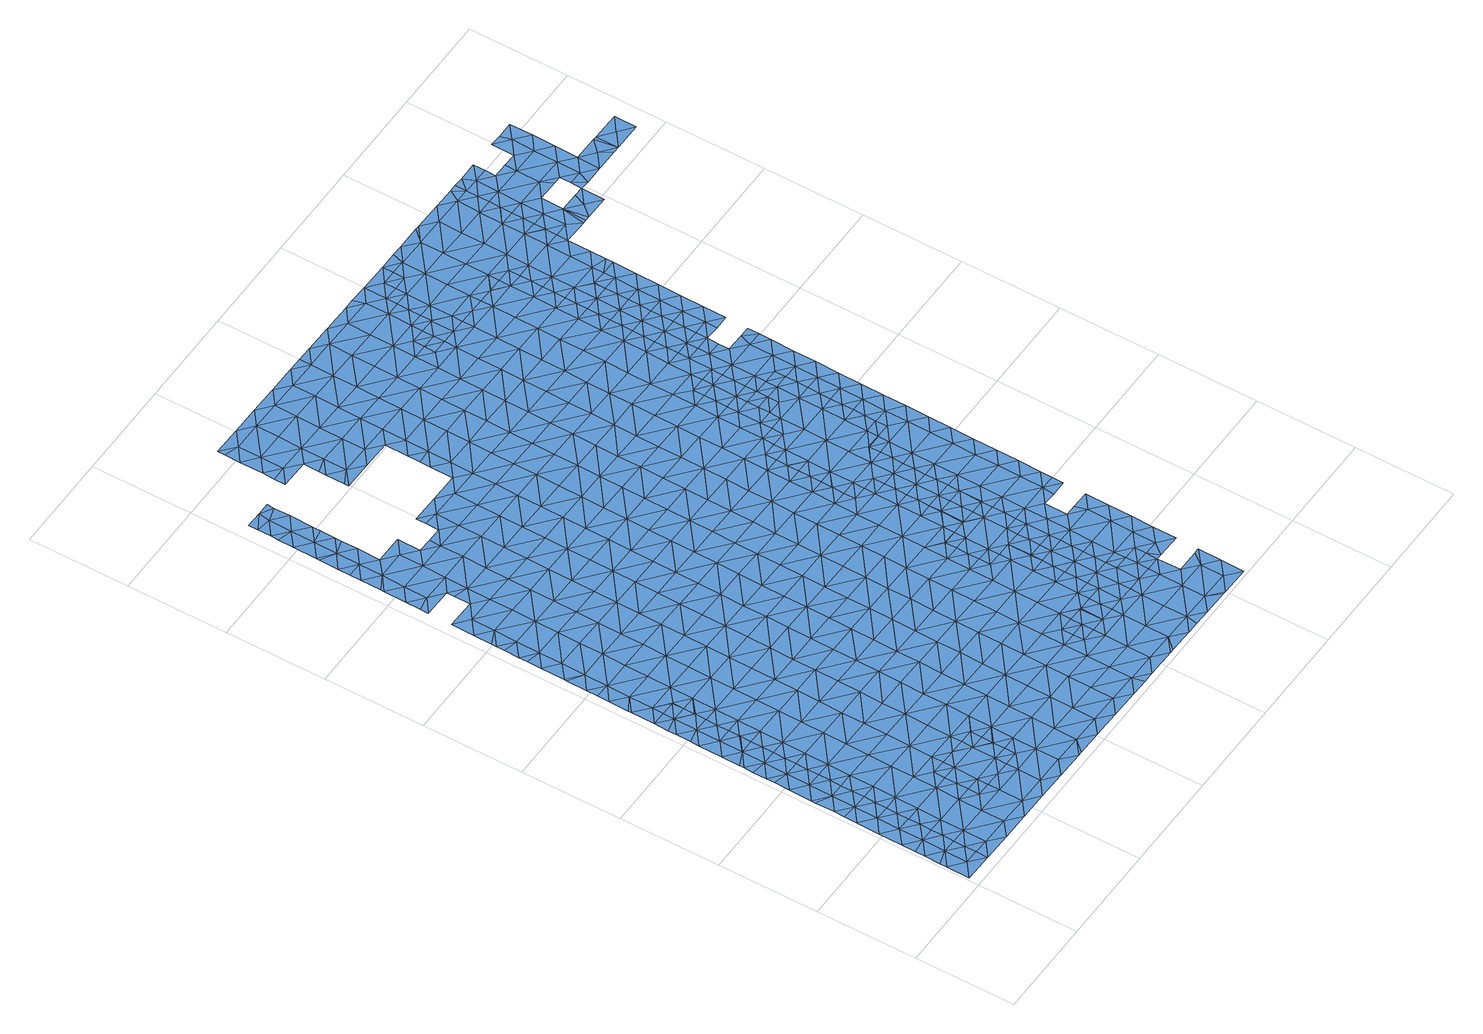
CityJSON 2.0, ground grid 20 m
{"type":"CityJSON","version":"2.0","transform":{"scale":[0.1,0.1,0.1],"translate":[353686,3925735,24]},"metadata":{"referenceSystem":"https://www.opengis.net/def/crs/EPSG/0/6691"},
"CityObjects":{
"waterbody1":{"type":"WaterBody","attributes":{"name":"4","class":"1140","function":"1","WaterBodyRiverFloodingRiskAttribute.description":"6","WaterBodyRiverFloodingRiskAttribute.rankOrg":"1","WaterBodyRiverFloodingRiskAttribute.adminType":"2","WaterBodyRiverFloodingRiskAttribute.scale":"L1"},"geometry":[{"type":"MultiSurface","lod":"1","boundaries":[[[0,1,2]],[[2,3,0]],[[3,4,0]],[[5,6,7]],[[5,1,6]],[[1,0,6]],[[8,7,6]],[[9,7,8]],[[10,9,8]],[[11,6,0]],[[12,13,14]],[[12,10,8]],[[14,10,12]],[[0,4,11]],[[6,15,8]],[[16,17,18]],[[17,13,12]],[[16,13,17]],[[19,11,4]],[[20,15,6]],[[6,11,20]],[[8,21,12]],[[22,23,24]],[[22,18,23]],[[18,17,23]],[[21,17,12]],[[23,25,24]],[[26,24,25]],[[27,20,11]],[[28,26,25]],[[19,27,11]],[[8,15,21]],[[29,23,17]],[[21,30,17]],[[31,32,33]],[[31,28,32]],[[20,34,15]],[[28,25,32]],[[29,25,23]],[[27,35,20]],[[36,33,37]],[[38,39,15]],[[15,39,21]],[[20,35,34]],[[33,32,37]],[[29,17,30]],[[40,36,37]],[[15,34,38]],[[41,32,25]],[[29,41,25]],[[27,19,42]],[[43,40,37]],[[44,40,43]],[[45,46,21]],[[45,21,39]],[[47,44,43]],[[30,21,46]],[[48,37,32]],[[49,34,35]],[[50,51,52]],[[53,54,55]],[[55,47,53]],[[53,56,54]],[[42,57,27]],[[47,43,53]],[[46,58,30]],[[51,59,60]],[[52,61,50]],[[27,62,35]],[[53,63,56]],[[35,64,49]],[[32,41,65]],[[63,66,67]],[[67,56,63]],[[58,68,30]],[[48,32,65]],[[43,37,48]],[[69,60,59]],[[51,50,59]],[[61,70,50]],[[71,58,46]],[[29,30,68]],[[69,72,73]],[[43,74,53]],[[75,76,77]],[[76,66,63]],[[75,66,76]],[[73,72,78]],[[72,69,59]],[[41,29,68]],[[79,65,41]],[[27,57,62]],[[80,81,77]],[[82,50,70]],[[64,35,62]],[[42,83,57]],[[84,59,50]],[[85,43,48]],[[53,74,63]],[[80,82,86]],[[84,50,82]],[[80,77,76]],[[86,81,80]],[[71,87,58]],[[88,78,89]],[[78,72,89]],[[90,64,62]],[[91,72,59]],[[92,88,89]],[[43,85,74]],[[63,93,76]],[[41,68,79]],[[79,94,65]],[[65,95,48]],[[92,96,97]],[[84,82,80]],[[94,95,65]],[[98,62,57]],[[99,57,83]],[[92,89,96]],[[100,58,87]],[[62,101,90]],[[102,80,76]],[[103,89,72]],[[63,74,93]],[[99,98,57]],[[100,87,104]],[[59,84,91]],[[68,58,100]],[[105,106,107]],[[85,48,95]],[[105,97,106]],[[108,79,68]],[[109,100,104]],[[97,96,106]],[[110,103,72]],[[80,102,84]],[[111,99,83]],[[76,93,112]],[[62,98,101]],[[72,91,110]],[[108,94,79]],[[113,107,106]],[[114,107,113]],[[115,85,95]],[[116,114,113]],[[74,117,93]],[[68,100,118]],[[76,112,102]],[[74,85,117]],[[84,119,91]],[[109,120,100]],[[96,89,121]],[[96,122,106]],[[108,68,118]],[[123,124,125]],[[123,116,124]],[[98,126,101]],[[117,85,115]],[[127,126,128]],[[116,113,124]],[[121,89,103]],[[121,122,96]],[[93,129,112]],[[127,101,126]],[[130,131,125]],[[128,132,133]],[[84,102,134]],[[135,98,99]],[[111,135,99]],[[106,136,113]],[[137,138,94]],[[126,132,128]],[[130,125,124]],[[132,139,140]],[[110,91,119]],[[95,138,115]],[[141,103,110]],[[142,100,120]],[[100,143,118]],[[136,124,113]],[[140,133,132]],[[94,108,137]],[[84,134,119]],[[95,94,138]],[[93,117,129]],[[112,144,102]],[[145,135,111]],[[142,120,139]],[[146,126,98]],[[130,147,131]],[[118,143,108]],[[148,117,115]],[[149,112,129]],[[136,106,122]],[[142,139,132]],[[150,130,124]],[[151,121,103]],[[152,153,154]],[[110,119,141]],[[146,132,126]],[[143,100,142]],[[155,98,135]],[[154,153,156]],[[157,148,115]],[[144,112,149]],[[144,158,102]],[[157,115,138]],[[159,151,103]],[[117,148,129]],[[108,160,137]],[[150,124,136]],[[134,102,158]],[[135,145,161]],[[146,98,155]],[[103,141,159]],[[153,162,156]],[[163,160,108]],[[156,162,164]],[[152,165,153]],[[119,134,158]],[[146,166,132]],[[132,167,142]],[[122,121,151]],[[168,149,129]],[[108,143,163]],[[137,169,138]],[[130,170,147]],[[171,141,119]],[[164,172,173]],[[122,174,136]],[[170,130,150]],[[172,175,173]],[[162,172,164]],[[151,174,122]],[[176,168,129]],[[177,171,119]],[[176,129,148]],[[177,119,158]],[[141,171,159]],[[155,135,178]],[[147,179,180]],[[135,161,178]],[[143,142,167]],[[172,181,175]],[[157,138,169]],[[182,146,155]],[[132,166,167]],[[144,149,168]],[[143,183,163]],[[184,181,185]],[[137,160,169]],[[157,186,148]],[[184,175,181]],[[147,170,179]],[[187,188,136]],[[165,180,179]],[[188,170,150]],[[189,178,161]],[[162,153,190]],[[191,151,159]],[[192,172,162]],[[144,193,158]],[[153,165,190]],[[136,174,187]],[[150,136,188]],[[194,155,178]],[[146,182,166]],[[195,176,148]],[[190,192,162]],[[196,160,163]],[[186,157,169]],[[197,181,172]],[[198,199,200]],[[199,185,181]],[[143,167,183]],[[198,185,199]],[[165,179,190]],[[201,179,170]],[[144,168,202]],[[182,155,194]],[[159,171,203]],[[204,205,200]],[[206,196,163]],[[177,158,193]],[[160,196,169]],[[195,148,186]],[[182,207,166]],[[166,208,167]],[[204,200,199]],[[174,151,191]],[[163,183,206]],[[144,202,193]],[[159,203,191]],[[174,209,187]],[[201,170,188]],[[177,210,171]],[[207,208,166]],[[211,172,192]],[[199,181,212]],[[204,213,205]],[[197,172,211]],[[181,197,212]],[[214,215,176]],[[167,208,183]],[[216,178,189]],[[210,203,171]],[[214,176,195]],[[217,213,218]],[[219,202,168]],[[217,205,213]],[[220,221,179]],[[199,222,204]],[[209,174,191]],[[168,176,215]],[[194,178,216]],[[177,193,223]],[[220,179,201]],[[224,199,212]],[[186,169,225]],[[226,182,194]],[[190,179,221]],[[219,193,202]],[[227,211,192]],[[210,177,223]],[[199,224,222]],[[183,228,206]],[[229,218,213]],[[230,218,229]],[[169,196,225]],[[192,190,221]],[[204,231,213]],[[232,204,222]],[[229,233,230]],[[187,209,234]],[[188,187,235]],[[236,194,216]],[[237,227,192]],[[238,230,233]],[[231,204,232]],[[197,211,239]],[[182,240,207]],[[241,242,203]],[[195,243,214]],[[183,208,244]],[[168,215,219]],[[235,187,234]],[[245,229,213]],[[201,188,235]],[[186,225,246]],[[195,186,243]],[[216,189,247]],[[193,248,223]],[[226,194,236]],[[239,211,227]],[[201,249,220]],[[203,210,241]],[[237,192,221]],[[191,203,242]],[[228,183,244]],[[245,213,231]],[[228,250,206]],[[243,186,246]],[[207,240,208]],[[196,250,225]],[[251,215,214]],[[196,206,250]],[[209,252,234]],[[193,219,253]],[[249,201,235]],[[233,229,254]],[[209,191,252]],[[254,229,245]],[[249,255,220]],[[182,226,240]],[[220,256,221]],[[257,227,237]],[[258,216,247]],[[210,223,248]],[[252,191,242]],[[208,259,244]],[[193,253,248]],[[250,260,225]],[[210,261,241]],[[233,254,262]],[[256,237,221]],[[214,243,263]],[[236,216,258]],[[264,226,236]],[[252,265,234]],[[234,266,235]],[[267,208,240]],[[219,215,251]],[[268,242,241]],[[214,263,251]],[[244,269,228]],[[246,225,270]],[[256,220,255]],[[246,271,243]],[[257,237,272]],[[210,248,261]],[[258,247,273]],[[261,268,241]],[[259,208,267]],[[259,269,244]],[[264,236,258]],[[274,272,237]],[[253,219,275]],[[276,250,228]],[[225,260,270]],[[249,235,266]],[[277,255,249]],[[219,251,275]],[[234,265,266]],[[253,278,248]],[[240,226,279]],[[263,243,271]],[[240,280,267]],[[237,256,274]],[[258,273,281]],[[282,278,253]],[[250,276,260]],[[226,264,279]],[[246,270,271]],[[252,242,283]],[[263,284,251]],[[253,275,282]],[[285,264,258]],[[277,249,266]],[[248,286,261]],[[281,285,258]],[[242,268,283]],[[274,287,272]],[[228,269,276]],[[278,286,248]],[[288,272,287]],[[240,279,280]],[[289,275,251]],[[290,288,287]],[[261,286,268]],[[291,274,256]],[[263,271,284]],[[284,292,251]],[[265,293,266]],[[294,255,277]],[[295,296,267]],[[252,283,297]],[[265,252,293]],[[256,255,291]],[[292,289,251]],[[259,296,269]],[[267,280,295]],[[259,267,296]],[[293,252,297]],[[275,289,282]],[[260,276,298]],[[270,260,299]],[[279,300,280]],[[301,277,266]],[[279,264,302]],[[255,294,291]],[[286,303,268]],[[268,304,283]],[[274,305,287]],[[302,264,285]],[[299,260,298]],[[291,305,274]],[[269,306,276]],[[290,287,307]],[[296,306,269]],[[308,309,310]],[[271,270,311]],[[285,281,312]],[[313,314,280]],[[315,266,293]],[[316,310,309]],[[317,308,310]],[[282,318,278]],[[277,301,294]],[[279,319,300]],[[313,280,300]],[[319,279,302]],[[311,270,299]],[[295,280,314]],[[320,292,284]],[[321,298,276]],[[317,322,323]],[[297,283,304]],[[324,282,289]],[[301,266,315]],[[278,318,286]],[[268,303,304]],[[284,271,320]],[[325,293,297]],[[326,327,328]],[[317,310,322]],[[329,291,294]],[[330,287,305]],[[331,332,323]],[[314,333,295]],[[285,334,302]],[[307,287,330]],[[320,271,311]],[[328,327,335]],[[336,300,319]],[[337,325,297]],[[338,289,292]],[[276,306,339]],[[332,331,340]],[[282,324,318]],[[341,329,294]],[[286,342,303]],[[329,305,291]],[[337,297,304]],[[343,327,326]],[[344,334,312]],[[341,294,301]],[[318,342,286]],[[323,322,331]],[[285,312,334]],[[296,295,333]],[[316,345,310]],[[346,319,302]],[[347,338,292]],[[338,324,289]],[[276,339,321]],[[330,348,307]],[[349,336,319]],[[350,351,316]],[[347,292,320]],[[350,335,351]],[[296,352,306]],[[315,293,325]],[[299,298,353]],[[354,330,305]],[[335,327,351]],[[355,301,315]],[[314,356,333]],[[303,357,304]],[[322,310,345]],[[358,340,331]],[[359,302,334]],[[353,298,321]],[[353,360,299]],[[329,354,305]],[[361,357,303]],[[296,333,362]],[[355,341,301]],[[361,303,342]],[[311,299,360]],[[334,344,363]],[[364,315,325]],[[338,365,324]],[[316,351,345]],[[346,302,359]],[[356,366,333]],[[339,306,352]],[[349,319,346]],[[296,362,352]],[[318,324,365]],[[339,367,321]],[[368,342,318]],[[369,327,343]],[[370,358,331]],[[366,371,333]],[[337,304,357]],[[372,347,320]],[[322,345,373]],[[331,322,370]],[[355,315,364]],[[320,311,374]],[[337,375,325]],[[330,376,348]],[[365,368,318]],[[357,375,337]],[[371,377,333]],[[378,353,321]],[[351,379,345]],[[330,354,376]],[[322,373,370]],[[380,349,346]],[[381,361,342]],[[351,327,379]],[[311,360,374]],[[347,372,338]],[[339,352,367]],[[367,378,321]],[[359,334,382]],[[368,381,342]],[[334,363,382]],[[329,383,354]],[[362,333,377]],[[375,384,325]],[[325,385,364]],[[386,346,359]],[[341,355,387]],[[327,369,379]],[[329,341,383]],[[348,388,389]],[[362,390,352]],[[391,380,346]],[[343,392,369]],[[353,393,360]],[[394,357,361]],[[320,374,372]],[[395,365,338]],[[348,376,388]],[[370,396,358]],[[363,397,382]],[[398,399,389]],[[341,387,383]],[[381,394,361]],[[371,400,377]],[[354,401,376]],[[402,359,382]],[[383,401,354]],[[386,391,346]],[[399,398,403]],[[398,389,388]],[[345,379,404]],[[362,377,390]],[[373,345,405]],[[390,406,352]],[[353,378,393]],[[360,407,374]],[[408,378,367]],[[397,409,382]],[[338,372,410]],[[325,384,385]],[[386,359,402]],[[411,387,355]],[[400,412,377]],[[405,345,404]],[[370,373,405]],[[406,413,352]],[[355,364,414]],[[415,379,369]],[[407,372,374]],[[401,416,376]],[[403,417,392]],[[376,418,388]],[[419,369,392]],[[413,408,367]],[[338,410,395]],[[367,352,413]],[[414,364,385]],[[414,411,355]],[[420,381,368]],[[411,383,387]],[[360,393,421]],[[403,398,417]],[[408,422,378]],[[423,393,378]],[[375,424,384]],[[425,426,377]],[[377,426,390]],[[368,365,427]],[[419,415,369]],[[425,377,412]],[[409,428,382]],[[357,394,429]],[[422,423,378]],[[375,357,424]],[[370,430,396]],[[379,415,404]],[[431,391,386]],[[420,394,381]],[[360,421,407]],[[419,392,417]],[[370,405,430]],[[365,395,427]],[[426,432,390]],[[433,401,383]],[[357,429,424]],[[407,434,372]],[[418,376,416]],[[435,386,402]],[[432,436,390]],[[437,438,393]],[[439,417,398]],[[437,393,423]],[[406,390,440]],[[410,372,434]],[[398,388,441]],[[402,382,435]],[[421,393,438]],[[404,442,405]],[[386,443,431]],[[444,445,384]],[[446,408,413]],[[447,428,409]],[[440,390,436]],[[368,427,420]],[[438,448,421]],[[441,388,418]],[[449,450,406]],[[420,451,394]],[[394,452,429]],[[384,424,444]],[[453,396,430]],[[385,384,445]],[[382,428,435]],[[406,440,449]],[[383,411,433]],[[433,454,401]],[[455,443,386]],[[413,406,450]],[[395,410,456]],[[448,457,421]],[[417,458,419]],[[421,457,407]],[[404,415,459]],[[456,410,434]],[[414,385,445]],[[395,460,427]],[[413,461,446]],[[416,401,454]],[[450,461,413]],[[439,398,441]],[[458,415,419]],[[430,405,442]],[[455,386,435]],[[414,462,411]],[[447,463,428]],[[404,459,442]],[[464,420,427]],[[465,434,407]],[[460,395,456]],[[466,461,450]],[[394,451,452]],[[418,416,467]],[[460,464,427]],[[468,433,411]],[[463,469,428]],[[470,459,415]],[[424,429,471]],[[414,445,472]],[[417,439,458]],[[448,473,457]],[[416,454,467]],[[474,443,455]],[[453,430,475]],[[444,424,471]],[[430,442,475]],[[462,414,472]],[[468,454,433]],[[407,457,476]],[[429,452,471]],[[444,477,445]],[[461,466,478]],[[479,439,441]],[[464,480,420]],[[420,481,451]],[[482,483,484]],[[466,485,478]],[[455,435,486]],[[473,487,457]],[[470,415,458]],[[478,488,461]],[[456,434,465]],[[418,467,489]],[[441,418,479]],[[435,428,490]],[[480,481,420]],[[407,476,465]],[[455,491,474]],[[460,456,492]],[[468,411,462]],[[493,469,463]],[[494,452,451]],[[495,467,454]],[[496,476,457]],[[490,428,469]],[[497,484,498]],[[444,471,477]],[[499,453,475]],[[485,500,478]],[[418,489,479]],[[477,501,445]],[[484,483,498]],[[502,496,457]],[[503,504,460]],[[468,495,454]],[[486,435,490]],[[498,505,497]],[[455,486,491]],[[442,506,475]],[[502,457,487]],[[439,507,458]],[[460,492,503]],[[459,470,508]],[[442,459,506]],[[509,505,510]],[[511,456,465]],[[472,445,501]],[[464,460,504]],[[509,497,505]],[[505,512,510]],[[492,456,511]],[[513,487,514]],[[500,515,478]],[[516,465,476]],[[517,462,472]],[[507,470,458]],[[483,518,498]],[[506,459,508]],[[519,480,464]],[[520,516,476]],[[502,487,513]],[[488,478,515]],[[464,504,521]],[[495,522,467]],[[523,519,464]],[[505,524,512]],[[490,525,486]],[[476,496,520]],[[439,479,526]],[[523,464,521]],[[494,451,481]],[[527,490,469]],[[528,529,491]],[[471,452,494]],[[530,524,500]],[[493,527,469]],[[530,512,524]],[[531,492,511]],[[532,472,501]],[[516,533,465]],[[513,514,534]],[[535,508,470]],[[518,536,498]],[[533,537,465]],[[439,526,507]],[[514,538,534]],[[539,540,480]],[[489,467,541]],[[480,542,481]],[[524,543,500]],[[539,480,519]],[[499,475,544]],[[529,545,518]],[[500,543,515]],[[511,465,537]],[[475,506,544]],[[468,462,517]],[[546,525,490]],[[547,513,534]],[[548,495,468]],[[529,528,545]],[[549,531,511]],[[541,550,489]],[[472,532,517]],[[537,551,511]],[[536,552,498]],[[471,494,553]],[[467,522,541]],[[477,471,554]],[[480,540,542]],[[477,555,501]],[[556,494,481]],[[479,550,526]],[[551,549,511]],[[538,557,534]],[[535,470,507]],[[517,548,468]],[[545,536,518]],[[490,527,546]],[[558,556,481]],[[479,489,550]],[[543,559,515]],[[558,481,542]],[[535,560,508]],[[505,498,552]],[[508,561,506]],[[554,555,477]],[[528,562,545]],[[499,544,563]],[[564,547,534]],[[565,515,559]],[[471,553,554]],[[566,507,526]],[[557,564,534]],[[524,567,543]],[[568,565,559]],[[524,505,552]],[[552,569,524]],[[532,501,555]],[[570,571,572]],[[564,557,573]],[[522,495,574]],[[571,568,559]],[[570,568,571]],[[545,575,536]],[[576,494,556]],[[561,508,560]],[[555,577,532]],[[532,578,517]],[[579,543,567]],[[563,544,580]],[[495,548,574]],[[574,581,522]],[[522,582,541]],[[545,562,575]],[[559,543,579]],[[526,550,566]],[[567,524,569]],[[553,494,576]],[[544,506,583]],[[573,584,564]],[[577,578,532]],[[573,572,584]],[[584,572,571]],[[536,585,552]],[[535,507,586]],[[569,587,567]],[[586,507,566]],[[588,564,584]],[[579,589,559]],[[506,561,583]],[[576,556,590]],[[536,575,585]],[[559,589,571]],[[580,544,583]],[[584,591,588]],[[535,592,560]],[[593,555,554]],[[594,569,552]],[[595,591,596]],[[597,566,550]],[[595,588,591]],[[592,561,560]],[[553,576,598]],[[522,581,582]],[[554,553,593]],[[599,584,571]],[[600,535,586]],[[548,517,601]],[[548,602,574]],[[550,541,597]],[[552,585,594]],[[603,589,579]],[[590,604,576]],[[569,605,587]],[[591,606,596]],[[593,553,598]],[[601,517,578]],[[601,602,548]],[[607,606,608]],[[607,596,606]],[[609,583,561]],[[541,582,597]],[[605,569,594]],[[535,600,592]],[[610,611,576]],[[599,571,589]],[[566,612,586]],[[584,613,591]],[[610,576,604]],[[577,555,614]],[[599,613,584]],[[580,583,615]],[[581,574,602]],[[598,576,611]],[[616,582,581]],[[617,618,619]],[[614,555,593]],[[577,620,578]],[[617,608,618]],[[603,621,589]],[[608,606,618]],[[600,586,622]],[[609,561,592]],[[566,597,623]],[[591,624,606]],[[625,598,611]],[[593,598,626]],[[627,628,600]],[[600,628,592]],[[620,577,614]],[[629,619,630]],[[616,581,602]],[[631,632,589]],[[589,632,599]],[[583,633,615]],[[600,622,627]],[[634,635,636]],[[626,598,625]],[[566,623,612]],[[637,614,593]],[[619,618,630]],[[634,629,630]],[[589,621,631]],[[638,618,606]],[[622,586,612]],[[639,637,593]],[[639,593,626]],[[583,609,633]],[[601,578,640]],[[591,613,624]],[[624,638,606]],[[641,613,599]],[[635,634,630]],[[632,641,599]],[[628,642,592]],[[578,620,640]],[[643,609,592]],[[625,611,644]],[[582,616,645]],[[597,582,646]],[[647,622,612]],[[648,649,614]],[[611,650,644]],[[648,614,637]],[[651,652,601]],[[618,653,630]],[[620,614,649]],[[623,597,646]],[[602,652,616]],[[654,625,644]],[[643,633,609]],[[582,645,646]],[[613,655,624]],[[623,656,612]],[[601,640,651]],[[602,601,652]],[[657,653,618]],[[635,630,658]],[[613,641,655]],[[659,640,620]],[[650,660,644]],[[615,633,661]],[[649,659,620]],[[618,638,657]],[[642,628,662]],[[663,660,650]],[[643,592,642]],[[644,660,654]],[[664,645,616]],[[647,612,665]],[[624,666,638]],[[630,653,658]],[[666,624,655]],[[623,646,656]],[[667,659,649]],[[660,668,654]],[[669,664,616]],[[612,670,665]],[[662,671,642]],[[669,616,652]],[[670,612,656]],[[638,672,657]],[[673,633,643]],[[645,674,646]],[[672,638,666]],[[661,633,673]],[[667,675,659]],[[671,662,676]],[[664,674,645]],[[674,656,646]],[[677,678,642]],[[679,680,681]],[[642,678,643]],[[677,642,671]],[[679,658,680]],[[672,682,657]],[[673,683,661]],[[640,659,684]],[[651,640,685]],[[658,653,680]],[[686,665,670]],[[653,657,682]],[[675,687,659]],[[688,669,652]],[[689,690,643]],[[640,684,685]],[[691,681,692]],[[643,678,689]],[[693,668,694]],[[652,651,688]],[[681,680,692]],[[695,691,692]],[[673,643,690]],[[674,696,656]],[[656,697,670]],[[698,686,670]],[[699,693,694]],[[700,653,682]],[[668,701,694]],[[680,653,700]],[[694,702,699]],[[696,697,656]],[[684,659,703]],[[651,685,688]],[[659,687,703]],[[704,695,692]],[[705,695,704]],[[683,673,706]],[[700,707,680]],[[708,699,702]],[[709,685,684]],[[697,698,670]],[[710,705,704]],[[673,690,706]],[[687,708,702]],[[701,711,694]],[[712,709,684]],[[692,680,707]],[[712,684,703]],[[664,669,713]],[[687,714,703]],[[664,715,674]],[[716,710,704]],[[717,710,716]],[[669,688,713]],[[713,715,664]],[[709,718,685]],[[719,717,716]],[[720,721,690]],[[687,702,714]],[[718,722,685]],[[685,722,688]],[[711,723,694]],[[704,692,724]],[[692,707,724]],[[706,690,721]],[[694,723,702]],[[725,726,711]],[[727,716,704]],[[674,728,696]],[[726,719,716]],[[725,719,726]],[[729,703,714]],[[722,730,688]],[[731,713,688]],[[732,698,697]],[[730,731,688]],[[726,723,711]],[[704,724,727]],[[714,702,733]],[[734,697,696]],[[735,733,702]],[[720,736,721]],[[737,706,721]],[[728,674,715]],[[738,729,714]],[[727,739,716]],[[731,740,713]],[[741,732,697]],[[742,738,714]],[[740,743,713]],[[714,733,742]],[[726,716,739]],[[735,702,723]],[[744,737,721]],[[715,713,743]],[[745,723,726]],[[721,736,744]],[[739,745,726]],[[746,741,697]],[[696,728,734]],[[743,747,715]],[[748,728,715]],[[747,748,715]],[[746,697,734]],[[749,733,735]],[[723,750,735]],[[751,734,728]],[[746,752,741]],[[750,723,745]],[[753,751,728]],[[753,728,748]],[[750,754,735]],[[735,754,749]],[[755,752,746]],[[751,756,734]],[[757,746,734]],[[756,757,734]],[[749,754,758]],[[759,755,746]],[[760,759,746]],[[760,746,757]]]}]},
"waterbody2":{"type":"WaterBody","attributes":{"name":"4","class":"1140","function":"1","WaterBodyRiverFloodingRiskAttribute.description":"6","WaterBodyRiverFloodingRiskAttribute.rankOrg":"2","WaterBodyRiverFloodingRiskAttribute.adminType":"2","WaterBodyRiverFloodingRiskAttribute.scale":"L1"},"geometry":[{"type":"MultiSurface","lod":"1","boundaries":[[[761,762,763]],[[36,40,762]],[[44,764,40]],[[765,766,764]],[[67,66,767]],[[75,768,66]],[[77,81,769]],[[770,769,771]],[[764,762,40]],[[764,763,762]],[[763,764,766]],[[772,3,773]],[[2,773,3]],[[774,768,775]],[[70,86,82]],[[86,70,769]],[[70,61,769]],[[61,52,769]],[[768,770,775]],[[768,769,770]],[[768,77,769]],[[771,769,52]],[[86,769,81]],[[14,776,10]],[[9,10,777]],[[776,777,10]],[[75,77,768]],[[66,768,767]],[[767,768,774]],[[767,774,778]],[[761,779,762]],[[24,26,780]],[[56,67,767]],[[781,24,780]],[[22,24,781]],[[772,773,782]],[[783,782,784]],[[785,786,787]],[[786,781,788]],[[789,767,778]],[[9,777,7]],[[790,789,778]],[[765,789,790]],[[764,789,765]],[[789,764,47]],[[44,47,764]],[[2,1,773]],[[14,13,776]],[[16,18,785]],[[785,18,781]],[[785,781,786]],[[781,18,22]],[[779,791,792]],[[762,779,792]],[[792,33,762]],[[31,33,792]],[[792,28,31]],[[762,33,36]],[[54,56,789]],[[56,767,789]],[[55,54,789]],[[789,47,55]],[[26,28,780]],[[792,780,28]],[[791,780,792]],[[793,780,791]],[[794,780,793]],[[794,781,780]],[[788,781,794]],[[16,785,13]],[[13,785,776]],[[787,776,785]],[[787,795,776]],[[795,777,776]],[[796,777,795]],[[796,797,777]],[[797,784,777]],[[783,784,797]],[[784,7,777]],[[7,784,5]],[[5,784,1]],[[1,784,773]],[[784,782,773]]]}]},
"waterbody3":{"type":"WaterBody","attributes":{"name":"4","class":"1140","function":"1","WaterBodyRiverFloodingRiskAttribute.description":"6","WaterBodyRiverFloodingRiskAttribute.rankOrg":"2","WaterBodyRiverFloodingRiskAttribute.adminType":"2","WaterBodyRiverFloodingRiskAttribute.scale":"L1"},"geometry":[{"type":"MultiSurface","lod":"1","boundaries":[[[109,104,798]],[[120,109,798]],[[127,128,799]],[[45,39,800]],[[139,120,140]],[[120,798,140]],[[140,798,133]],[[133,798,128]],[[128,798,799]],[[799,798,800]],[[798,87,800]],[[799,800,801]],[[800,39,801]],[[38,801,39]],[[38,34,801]],[[49,64,801]],[[49,801,34]],[[64,799,801]],[[87,71,800]],[[798,104,87]],[[101,127,799]],[[90,101,799]],[[64,90,799]],[[800,46,45]],[[71,46,800]]]}]},
"waterbody4":{"type":"WaterBody","attributes":{"name":"4","class":"1140","function":"1","WaterBodyRiverFloodingRiskAttribute.description":"6","WaterBodyRiverFloodingRiskAttribute.rankOrg":"2","WaterBodyRiverFloodingRiskAttribute.adminType":"2","WaterBodyRiverFloodingRiskAttribute.scale":"L1"},"geometry":[{"type":"MultiSurface","lod":"1","boundaries":[[[440,802,803]],[[436,802,440]],[[483,482,804]],[[474,804,443]],[[443,804,482]],[[443,482,805]],[[431,805,391]],[[431,443,805]],[[412,806,391]],[[412,400,806]],[[366,349,371]],[[802,512,803]],[[449,440,803]],[[449,466,450]],[[485,466,803]],[[803,500,485]],[[530,500,803]],[[366,807,349]],[[300,336,807]],[[349,806,371]],[[806,349,380]],[[400,371,806]],[[380,391,806]],[[805,412,391]],[[336,349,807]],[[449,803,466]],[[436,432,802]],[[474,491,804]],[[491,529,804]],[[510,802,509]],[[510,512,802]],[[512,530,803]],[[313,300,807]],[[432,426,802]],[[808,802,426]],[[497,802,808]],[[484,497,808]],[[425,808,426]],[[425,412,808]],[[805,808,412]],[[807,366,356]],[[356,314,807]],[[313,807,314]],[[482,484,808]],[[804,518,483]],[[518,804,529]],[[805,482,808]],[[509,802,497]]]}]},
"waterbody5":{"type":"WaterBody","attributes":{"name":"4","class":"1140","function":"1","WaterBodyRiverFloodingRiskAttribute.description":"6","WaterBodyRiverFloodingRiskAttribute.rankOrg":"2","WaterBodyRiverFloodingRiskAttribute.adminType":"2","WaterBodyRiverFloodingRiskAttribute.scale":"L1"},"geometry":[{"type":"MultiSurface","lod":"1","boundaries":[[[487,809,514]],[[810,809,487]],[[810,811,809]],[[810,423,811]],[[437,423,810]],[[473,448,438]],[[461,812,811]],[[568,809,812]],[[565,568,812]],[[811,423,422]],[[538,514,809]],[[446,461,811]],[[570,809,568]],[[557,809,570]],[[572,557,570]],[[572,573,557]],[[473,438,810]],[[437,810,438]],[[811,812,809]],[[487,473,810]],[[557,538,809]],[[461,488,812]],[[812,515,565]],[[488,515,812]],[[446,811,408]],[[422,408,811]]]}]},
"waterbody6":{"type":"WaterBody","attributes":{"name":"4","class":"1140","function":"1","WaterBodyRiverFloodingRiskAttribute.description":"6","WaterBodyRiverFloodingRiskAttribute.rankOrg":"2","WaterBodyRiverFloodingRiskAttribute.adminType":"2","WaterBodyRiverFloodingRiskAttribute.scale":"L1"},"geometry":[{"type":"MultiSurface","lod":"1","boundaries":[[[635,658,679]],[[629,634,813]],[[636,813,634]],[[814,813,636]],[[814,815,813]],[[814,816,815]],[[817,816,814]],[[816,818,815]],[[818,519,815]],[[539,519,818]],[[539,818,540]],[[542,540,818]],[[819,542,818]],[[820,663,821]],[[820,822,710]],[[705,710,822]],[[595,564,588]],[[595,823,564]],[[502,513,496]],[[496,513,520]],[[520,513,823]],[[823,516,520]],[[823,824,516]],[[823,596,824]],[[533,516,824]],[[824,825,537]],[[824,608,825]],[[551,537,825]],[[551,825,549]],[[504,503,826]],[[815,504,826]],[[825,619,813]],[[537,533,824]],[[813,549,825]],[[813,826,549]],[[531,549,826]],[[547,564,823]],[[610,604,821]],[[547,823,513]],[[595,596,823]],[[596,607,824]],[[607,608,824]],[[825,608,617]],[[617,619,825]],[[717,820,710]],[[725,711,701]],[[604,827,821]],[[819,827,604]],[[816,827,819]],[[816,822,827]],[[815,521,504]],[[523,521,815]],[[815,519,523]],[[815,826,813]],[[814,636,817]],[[817,636,635]],[[813,619,629]],[[635,679,817]],[[820,827,822]],[[818,816,819]],[[604,590,819]],[[590,556,819]],[[827,820,821]],[[556,558,819]],[[558,542,819]],[[691,695,828]],[[725,829,719]],[[725,701,829]],[[701,668,829]],[[668,660,829]],[[660,663,829]],[[663,650,821]],[[820,829,663]],[[829,820,719]],[[717,719,820]],[[503,492,826]],[[826,492,531]],[[828,822,816]],[[822,828,695]],[[679,681,817]],[[817,681,828]],[[828,681,691]],[[705,822,695]],[[817,828,816]],[[610,821,611]],[[650,611,821]]]}]},
"waterbody7":{"type":"WaterBody","attributes":{"name":"4","class":"1140","function":"1","WaterBodyRiverFloodingRiskAttribute.description":"6","WaterBodyRiverFloodingRiskAttribute.rankOrg":"2","WaterBodyRiverFloodingRiskAttribute.adminType":"2","WaterBodyRiverFloodingRiskAttribute.scale":"L1"},"geometry":[{"type":"MultiSurface","lod":"1","boundaries":[[[699,830,831]],[[699,708,830]],[[648,830,667]],[[648,667,649]],[[639,625,831]],[[648,637,830]],[[831,637,639]],[[639,626,625]],[[699,831,693]],[[830,637,831]],[[675,667,830]],[[831,625,654]],[[668,831,654]],[[708,687,830]],[[830,687,675]],[[693,831,668]]]}]},
"waterbody8":{"type":"WaterBody","attributes":{"name":"4","class":"1140","function":"1","WaterBodyRiverFloodingRiskAttribute.description":"6","WaterBodyRiverFloodingRiskAttribute.rankOrg":"2","WaterBodyRiverFloodingRiskAttribute.adminType":"2","WaterBodyRiverFloodingRiskAttribute.scale":"L1"},"geometry":[{"type":"MultiSurface","lod":"1","boundaries":[[[832,833,709]],[[834,833,832]],[[835,836,837]],[[838,757,839]],[[837,836,840]],[[760,757,838]],[[841,842,833]],[[836,843,840]],[[836,839,843]],[[839,836,838]],[[836,844,838]],[[835,844,836]],[[845,844,835]],[[846,844,845]],[[846,847,844]],[[848,849,850]],[[851,850,849]],[[852,850,851]],[[850,852,853]],[[852,854,853]],[[855,854,852]],[[855,856,854]],[[856,855,857]],[[858,857,855]],[[858,859,860]],[[859,855,861]],[[862,861,852]],[[863,864,865]],[[866,865,864]],[[866,867,865]],[[866,864,868]],[[736,868,864]],[[869,868,736]],[[868,869,870]],[[677,870,678]],[[677,671,870]],[[689,678,869]],[[662,628,871]],[[627,871,628]],[[627,647,871]],[[627,622,647]],[[747,743,872]],[[873,872,743]],[[872,873,874]],[[875,874,873]],[[743,740,873]],[[873,876,875]],[[877,878,872]],[[879,880,853]],[[879,868,880]],[[868,881,880]],[[882,880,881]],[[883,882,881]],[[882,883,741]],[[732,741,883]],[[883,884,698]],[[883,870,884]],[[686,698,884]],[[665,686,884]],[[884,676,665]],[[884,671,676]],[[871,665,676]],[[732,883,698]],[[882,741,752]],[[883,881,870]],[[678,870,869]],[[839,757,756]],[[877,872,874]],[[647,665,871]],[[676,662,871]],[[884,870,671]],[[868,870,881]],[[868,879,866]],[[856,866,879]],[[856,885,866]],[[867,866,885]],[[857,885,856]],[[859,858,855]],[[854,856,879]],[[861,855,852]],[[854,879,853]],[[844,847,850]],[[862,852,851]],[[847,848,850]],[[832,709,712]],[[834,841,833]],[[718,709,833]],[[729,738,832]],[[738,886,832]],[[832,703,729]],[[887,843,839]],[[887,888,889]],[[718,833,722]],[[730,722,890]],[[833,890,722]],[[833,842,890]],[[891,889,892]],[[889,891,887]],[[893,887,891]],[[893,843,887]],[[840,843,893]],[[864,863,737]],[[720,690,869]],[[869,690,689]],[[876,873,890]],[[740,731,873]],[[890,731,730]],[[894,876,890]],[[842,894,890]],[[895,872,878]],[[895,748,872]],[[753,748,895]],[[895,839,751]],[[895,887,839]],[[896,887,895]],[[888,887,896]],[[756,751,839]],[[838,759,760]],[[838,897,759]],[[759,897,882]],[[882,897,880]],[[897,853,880]],[[890,873,731]],[[755,882,752]],[[755,759,882]],[[838,844,897]],[[895,751,753]],[[878,896,895]],[[872,748,747]],[[736,720,869]],[[736,864,744]],[[737,744,864]],[[897,850,853]],[[844,850,897]],[[834,832,886]],[[712,703,832]]]}]},
"waterbody9":{"type":"WaterBody","attributes":{"name":"4","class":"1140","function":"1","WaterBodyRiverFloodingRiskAttribute.description":"6","WaterBodyRiverFloodingRiskAttribute.rankOrg":"1","WaterBodyRiverFloodingRiskAttribute.adminType":"2","WaterBodyRiverFloodingRiskAttribute.scale":"L1"},"geometry":[{"type":"MultiSurface","lod":"1","boundaries":[[[898,899,834]],[[899,898,900]],[[841,834,899]],[[877,874,901]],[[888,877,901]],[[877,888,878]],[[889,888,901]],[[902,901,903]],[[901,874,903]],[[874,875,903]],[[875,876,903]],[[841,899,842]],[[888,896,878]],[[886,738,898]],[[898,738,904]],[[900,898,905]],[[876,906,903]],[[898,904,905]],[[886,898,834]],[[899,906,842]],[[899,907,906]],[[907,908,906]],[[903,908,902]],[[892,889,901]],[[902,892,901]],[[900,907,899]],[[906,876,894]],[[903,906,908]],[[894,842,906]]]}]},
"waterbody10":{"type":"WaterBody","attributes":{"name":"4","class":"1140","function":"1","WaterBodyRiverFloodingRiskAttribute.description":"6","WaterBodyRiverFloodingRiskAttribute.rankOrg":"1","WaterBodyRiverFloodingRiskAttribute.adminType":"2","WaterBodyRiverFloodingRiskAttribute.scale":"L1"},"geometry":[{"type":"MultiSurface","lod":"1","boundaries":[[[909,910,911]],[[910,909,912]],[[913,914,915]],[[916,914,917]],[[918,919,920]],[[921,922,923]],[[923,924,921]],[[912,909,925]],[[925,909,926]],[[927,928,929]],[[928,923,929]],[[923,930,929]],[[923,922,930]],[[931,932,918]],[[931,918,933]],[[918,920,933]],[[920,934,933]],[[933,934,916]],[[933,916,917]],[[935,917,936]],[[935,933,917]],[[937,920,919]],[[938,914,916]],[[917,851,936]],[[939,835,837]],[[849,848,936]],[[917,861,862]],[[851,849,936]],[[931,933,935]],[[940,932,931]],[[932,941,918]],[[941,919,918]],[[929,930,940]],[[927,929,940]],[[911,926,909]],[[942,943,910]],[[938,915,914]],[[924,944,921]],[[921,944,922]],[[862,851,917]],[[860,859,913]],[[859,914,913]],[[861,914,859]],[[911,910,943]],[[914,861,917]],[[848,847,936]],[[935,945,946]],[[947,946,948]],[[947,931,946]],[[931,947,940]],[[947,927,940]],[[949,927,947]],[[925,949,948]],[[931,935,946]],[[942,910,939]],[[942,939,840]],[[837,840,939]],[[950,919,941]],[[951,919,950]],[[937,919,951]],[[947,948,949]],[[952,835,939]],[[953,935,936]],[[952,936,847]],[[953,936,952]],[[910,953,952]],[[945,935,953]],[[939,910,952]],[[846,952,847]],[[846,845,952]],[[952,845,835]]]}]}
},
"vertices":[
[92,44,1],[64,68,1],[64,45,1],[63,21,1],[120,20,1],[64,91,1],[93,90,1],[65,114,1],[93,136,1],[65,137,1],[66,160,1],[149,43,1],[94,183,1],[66,207,1],[66,183,1],[150,135,1],[67,229,1],[95,229,1],[67,252,1],[177,20,1],[149,89,1],[151,182,1],[68,275,1],[96,275,1],[68,299,1],[96,322,1],[68,322,1],[205,42,1],[69,345,1],[152,274,1],[152,228,1],[69,368,1],[97,368,1],[69,391,1],[178,112,1],[206,88,1],[70,414,1],[98,414,1],[179,135,1],[179,158,1],[70,437,1],[153,321,1],[233,19,1],[99,460,1],[71,461,1],[179,182,1],[180,205,1],[71,484,1],[155,413,1],[206,111,1],[46,692,1],[18,716,1],[17,669,1],[99,506,1],[72,529,1],[71,507,1],[72,530,1],[262,41,1],[208,227,1],[46,738,1],[18,721,1],[45,669,1],[263,87,1],[100,552,1],[235,111,1],[154,367,1],[72,576,1],[72,553,1],[209,273,1],[18,762,1],[73,668,1],[208,204,1],[47,784,1],[19,785,1],[156,505,1],[73,599,1],[101,599,1],[73,622,1],[19,808,1],[210,320,1],[102,645,1],[73,623,1],[74,668,1],[290,18,1],[102,691,1],[155,459,1],[74,645,1],[236,204,1],[20,849,1],[48,830,1],[263,110,1],[103,737,1],[20,854,1],[157,551,1],[211,366,1],[211,412,1],[49,877,1],[21,901,1],[319,87,1],[319,41,1],[265,226,1],[292,110,1],[158,644,1],[105,830,1],[237,204,1],[21,930,1],[49,923,1],[21,946,1],[267,319,1],[265,203,1],[104,784,1],[346,17,1],[158,598,1],[50,969,1],[22,976,1],[212,458,1],[22,993,1],[213,504,1],[266,272,1],[160,737,1],[293,203,1],[105,876,1],[106,922,1],[22,1003,1],[51,1016,1],[23,1039,1],[320,133,1],[292,133,1],[292,156,1],[214,550,1],[52,1062,1],[24,1085,1],[321,179,1],[292,157,1],[159,690,1],[375,40,1],[107,968,1],[267,365,1],[268,411,1],[293,202,1],[293,180,1],[161,783,1],[322,225,1],[323,271,1],[215,643,1],[354,17,1],[377,132,1],[81,1084,1],[270,503,1],[214,597,1],[108,1015,1],[162,875,1],[24,1132,1],[53,1154,1],[25,1148,1],[376,86,1],[25,1178,1],[269,457,1],[216,689,1],[161,829,1],[324,364,1],[404,16,1],[54,1200,1],[323,318,1],[26,1224,1],[81,1131,1],[378,178,1],[378,224,1],[271,596,1],[325,410,1],[108,1061,1],[217,782,1],[55,1246,1],[26,1229,1],[163,921,1],[27,1270,1],[270,549,1],[217,736,1],[432,39,1],[109,1107,1],[81,1115,1],[56,1293,1],[434,131,1],[379,270,1],[27,1294,1],[27,1317,1],[326,456,1],[164,967,1],[164,1014,1],[460,15,1],[110,1153,1],[219,874,1],[111,1199,1],[273,688,1],[433,85,1],[326,503,1],[381,363,1],[84,1269,1],[28,1356,1],[56,1339,1],[28,1362,1],[165,1060,1],[272,642,1],[218,828,1],[57,1385,1],[29,1409,1],[380,317,1],[434,177,1],[435,223,1],[220,920,1],[274,781,1],[112,1246,1],[85,1316,1],[58,1432,1],[327,549,1],[328,595,1],[489,38,1],[29,1440,1],[30,1455,1],[329,641,1],[166,1106,1],[167,1153,1],[85,1361,1],[273,735,1],[85,1347,1],[381,409,1],[490,130,1],[139,1222,1],[437,316,1],[59,1478,1],[30,1482,1],[86,1408,1],[86,1390,1],[62,1500,1],[220,966,1],[221,1013,1],[490,84,1],[167,1199,1],[30,1501,1],[140,1268,1],[491,176,1],[275,827,1],[276,873,1],[383,502,1],[436,269,1],[87,1454,1],[382,456,1],[517,14,1],[330,734,1],[222,1059,1],[437,362,1],[385,594,1],[276,919,1],[329,687,1],[87,1486,1],[223,1105,1],[223,1152,1],[167,1221,1],[546,37,1],[493,268,1],[438,408,1],[331,780,1],[88,1500,1],[384,548,1],[546,83,1],[277,965,1],[278,1012,1],[492,222,1],[332,826,1],[493,315,1],[439,455,1],[440,501,1],[196,1221,1],[552,13,1],[224,1198,1],[385,640,1],[494,361,1],[279,1058,1],[387,733,1],[547,129,1],[548,175,1],[573,13,1],[386,686,1],[332,872,1],[440,547,1],[602,36,1],[388,779,1],[225,1244,1],[197,1247,1],[442,639,1],[197,1267,1],[280,1151,1],[441,593,1],[334,964,1],[279,1104,1],[549,222,1],[549,268,1],[333,918,1],[495,407,1],[496,454,1],[576,152,1],[335,1057,1],[603,82,1],[388,825,1],[389,872,1],[281,1197,1],[550,314,1],[253,1266,1],[144,1521,1],[144,1499,1],[173,1522,1],[496,500,1],[631,12,1],[576,175,1],[576,198,1],[335,1011,1],[201,1498,1],[145,1546,1],[443,732,1],[604,128,1],[497,546,1],[552,406,1],[174,1568,1],[145,1592,1],[443,685,1],[391,964,1],[199,1406,1],[228,1429,1],[200,1414,1],[337,1150,1],[282,1243,1],[174,1614,1],[146,1623,1],[605,221,1],[659,35,1],[200,1453,1],[604,151,1],[390,918,1],[499,638,1],[551,360,1],[146,1638,1],[336,1103,1],[444,778,1],[256,1405,1],[638,12,1],[229,1521,1],[661,127,1],[498,592,1],[311,1266,1],[633,151,1],[200,1467,1],[229,1475,1],[607,313,1],[552,453,1],[338,1196,1],[392,1056,1],[605,198,1],[446,871,1],[203,1637,1],[660,81,1],[553,499,1],[445,824,1],[606,267,1],[687,11,1],[391,1010,1],[499,684,1],[633,197,1],[608,359,1],[500,731,1],[285,1428,1],[231,1614,1],[634,197,1],[555,591,1],[230,1568,1],[554,545,1],[447,917,1],[338,1242,1],[662,220,1],[608,405,1],[285,1474,1],[661,150,1],[501,777,1],[716,34,1],[394,1149,1],[447,963,1],[448,1009,1],[717,126,1],[393,1102,1],[339,1288,1],[311,1312,1],[663,266,1],[689,150,1],[313,1404,1],[609,452,1],[502,823,1],[556,683,1],[259,1636,1],[712,11,1],[340,1334,1],[312,1332,1],[662,197,1],[394,1195,1],[716,80,1],[312,1358,1],[286,1520,1],[287,1567,1],[664,312,1],[611,544,1],[637,382,1],[744,10,1],[555,637,1],[450,1101,1],[690,196,1],[664,358,1],[449,1055,1],[342,1473,1],[395,1241,1],[341,1380,1],[396,1287,1],[341,1427,1],[558,776,1],[610,498,1],[637,405,1],[637,428,1],[503,916,1],[690,219,1],[691,242,1],[557,730,1],[772,33,1],[502,870,1],[288,1613,1],[718,149,1],[691,265,1],[450,1148,1],[611,591,1],[773,79,1],[691,288,1],[638,451,1],[638,474,1],[397,1380,1],[691,289,1],[397,1333,1],[344,1566,1],[746,149,1],[504,962,1],[505,1008,1],[665,381,1],[796,9,1],[638,475,1],[692,312,1],[692,335,1],[558,822,1],[559,869,1],[317,1635,1],[451,1194,1],[774,125,1],[612,637,1],[667,497,1],[398,1426,1],[343,1519,1],[613,683,1],[693,381,1],[506,1100,1],[800,9,1],[614,729,1],[668,590,1],[693,335,1],[452,1240,1],[507,1147,1],[829,32,1],[399,1472,1],[560,915,1],[505,1054,1],[666,474,1],[774,148,1],[344,1612,1],[667,543,1],[561,961,1],[721,357,1],[453,1333,1],[614,775,1],[615,821,1],[747,196,1],[775,195,1],[747,218,1],[721,335,1],[802,101,1],[694,474,1],[721,380,1],[453,1287,1],[830,78,1],[802,148,1],[641,659,1],[857,8,1],[616,868,1],[508,1193,1],[695,520,1],[748,241,1],[775,218,1],[373,1634,1],[749,334,1],[561,1007,1],[695,519,1],[641,682,1],[642,705,1],[776,264,1],[400,1565,1],[455,1425,1],[400,1518,1],[748,264,1],[748,287,1],[669,636,1],[748,288,1],[696,519,1],[695,474,1],[750,380,1],[696,566,1],[563,1099,1],[803,195,1],[643,752,1],[695,543,1],[642,706,1],[509,1239,1],[642,729,1],[777,310,1],[847,101,1],[454,1379,1],[858,55,1],[813,148,1],[803,171,1],[749,311,1],[669,658,1],[562,1053,1],[696,589,1],[723,496,1],[456,1471,1],[832,217,1],[697,612,1],[723,473,1],[643,775,1],[643,797,1],[509,1286,1],[643,798,1],[778,356,1],[401,1611,1],[831,171,1],[859,101,1],[724,519,1],[564,1146,1],[697,658,1],[510,1332,1],[697,635,1],[833,263,1],[617,914,1],[617,960,1],[618,1006,1],[644,844,1],[751,473,1],[644,821,1],[778,402,1],[456,1517,1],[457,1564,1],[860,147,1],[401,1634,1],[752,518,1],[750,403,1],[511,1378,1],[805,333,1],[751,426,1],[834,310,1],[751,450,1],[779,449,1],[751,472,1],[752,473,1],[564,1192,1],[860,194,1],[673,867,1],[619,1052,1],[620,1099,1],[806,379,1],[430,1633,1],[565,1238,1],[566,1285,1],[458,1610,1],[780,495,1],[861,239,1],[512,1424,1],[828,333,1],[752,519,1],[835,402,1],[672,844,1],[781,541,1],[513,1516,1],[674,959,1],[862,286,1],[753,542,1],[753,565,1],[567,1331,1],[673,913,1],[836,448,1],[512,1470,1],[620,1145,1],[621,1191,1],[832,378,1],[700,843,1],[863,332,1],[782,588,1],[753,588,1],[754,611,1],[514,1563,1],[701,866,1],[701,890,1],[568,1423,1],[837,494,1],[675,1006,1],[486,1632,1],[622,1237,1],[754,634,1],[782,634,1],[755,657,1],[676,1052,1],[863,378,1],[540,1447,1],[567,1377,1],[837,540,1],[702,935,1],[702,936,1],[541,1470,1],[541,1493,1],[755,680,1],[783,680,1],[864,401,1],[864,424,1],[515,1609,1],[755,703,1],[783,703,1],[755,704,1],[703,982,1],[838,587,1],[702,958,1],[676,1098,1],[865,471,1],[570,1515,1],[571,1562,1],[730,912,1],[623,1284,1],[623,1330,1],[569,1447,1],[703,1005,1],[703,1028,1],[730,889,1],[677,1144,1],[678,1190,1],[840,679,1],[730,935,1],[866,516,1],[624,1376,1],[839,633,1],[812,703,1],[732,1051,1],[759,912,1],[544,1631,1],[569,1492,1],[758,889,1],[679,1283,1],[597,1446,1],[866,563,1],[704,1028,1],[759,934,1],[679,1236,1],[625,1422,1],[598,1492,1],[867,610,1],[571,1608,1],[680,1329,1],[732,1028,1],[597,1492,1],[598,1515,1],[598,1538,1],[812,726,1],[840,725,1],[812,749,1],[868,655,1],[564,1631,1],[733,1097,1],[734,1143,1],[625,1446,1],[761,1027,1],[735,1189,1],[599,1562,1],[599,1585,1],[813,772,1],[841,771,1],[759,958,1],[788,957,1],[813,795,1],[681,1375,1],[682,1421,1],[654,1445,1],[760,981,1],[869,702,1],[787,934,1],[788,1004,1],[761,1073,1],[842,818,1],[813,818,1],[600,1630,1],[869,748,1],[760,1004,1],[762,1119,1],[814,841,1],[815,933,1],[762,1096,1],[735,1235,1],[789,1050,1],[736,1282,1],[843,864,1],[814,865,1],[762,1143,1],[815,888,1],[628,1584,1],[628,1607,1],[763,1166,1],[844,956,1],[870,794,1],[815,911,1],[844,910,1],[871,840,1],[737,1328,1],[789,1072,1],[763,1189,1],[764,1212,1],[682,1445,1],[817,1027,1],[738,1374,1],[845,1003,1],[656,1584,1],[657,1629,1],[818,1072,1],[872,887,1],[764,1235,1],[710,1444,1],[817,1049,1],[764,1258,1],[657,1607,1],[872,932,1],[738,1421,1],[765,1281,1],[765,1305,1],[853,1026,1],[873,979,1],[766,1350,1],[711,1444,1],[765,1327,1],[874,1002,1],[739,1444,1],[766,1373,1],[767,1397,1],[874,1026,1],[767,1443,1],[767,1420,1],
[13,422,1],[41,415,1],[13,438,1],[42,461,1],[14,485,1],[13,466,1],[43,553,1],[44,600,1],[45,646,1],[16,624,1],[16,640,1],[6,22,1],[35,45,1],[15,577,1],[16,594,1],[37,184,1],[37,137,1],[14,530,1],[12,392,1],[40,322,1],[39,276,1],[7,69,1],[7,82,1],[36,91,1],[38,230,1],[10,253,1],[9,208,1],[10,278,1],[43,507,1],[14,495,1],[11,346,1],[40,369,1],[11,338,1],[11,300,1],[8,161,1],[8,133,1],[8,114,1],
[264,180,1],[264,134,1],[208,181,1],[207,134,1],
[720,265,1],[720,311,1],[775,172,1],[718,173,1],[661,174,1],[605,175,1],[719,219,1],
[723,450,1],[666,451,1],[665,404,1],[722,403,1],
[726,681,1],[727,727,1],[670,728,1],[728,773,1],[784,726,1],[671,774,1],[672,820,1],[786,865,1],[729,866,1],[785,818,1],[724,542,1],[725,589,1],[726,635,1],[670,682,1],[729,819,1],[785,772,1],[787,911,1],
[732,1005,1],[731,958,1],
[790,1096,1],[791,1142,1],[818,1119,1],[881,1441,1],[852,1419,1],[880,1418,1],[795,1420,1],[794,1373,1],[880,1395,1],[819,1142,1],[819,1165,1],[851,1372,1],[853,1465,1],[881,1442,1],[881,1464,1],[882,1487,1],[882,1510,1],[882,1533,1],[853,1511,1],[882,1534,1],[854,1557,1],[797,1512,1],[797,1558,1],[855,1603,1],[798,1604,1],[827,1627,1],[869,1626,1],[883,1603,1],[884,1626,1],[883,1580,1],[883,1557,1],[692,1629,1],[685,1606,1],[713,1628,1],[741,1605,1],[761,1628,1],[684,1560,1],[627,1561,1],[626,1514,1],[569,1469,1],[793,1281,1],[792,1234,1],[821,1257,1],[820,1234,1],[820,1211,1],[821,1281,1],[821,1303,1],[741,1559,1],[740,1513,1],[683,1514,1],[739,1467,1],[682,1468,1],[626,1468,1],[770,1628,1],[818,1095,1],[850,1326,1],[822,1304,1],[850,1303,1],[791,1188,1],[879,1316,1],[879,1303,1],[879,1348,1],[819,1188,1],[794,1327,1],[821,1304,1],[796,1466,1],
[847,1095,1],[847,1141,1],[875,1118,1],[850,1280,1],[878,1256,1],[849,1233,1],[847,1071,1],[875,1071,1],[848,1187,1],[876,1164,1],[877,1210,1],
[965,1417,1],[937,1441,1],[945,1394,1],[974,1440,1],[902,1625,1],[912,1602,1],[940,1625,1],[939,1579,1],[911,1556,1],[1024,1555,1],[1025,1601,1],[996,1578,1],[1136,1460,1],[1108,1483,1],[1108,1438,1],[1164,1437,1],[994,1440,1],[993,1393,1],[1050,1439,1],[1095,1438,1],[1079,1461,1],[1101,1483,1],[1023,1508,1],[1052,1531,1],[968,1555,1],[969,1579,1],[967,1509,1],[910,1510,1],[997,1624,1],[940,1601,1],[909,1418,1],[1051,1484,1],[1053,1577,1],[929,1394,1],[936,1394,1],[1165,1482,1],[980,1485,1],[995,1485,1],[1023,1462,1],[995,1463,1],[1013,1439,1],[1053,1623,1],[1020,1623,1],[909,1464,1],[938,1486,1]
]}
